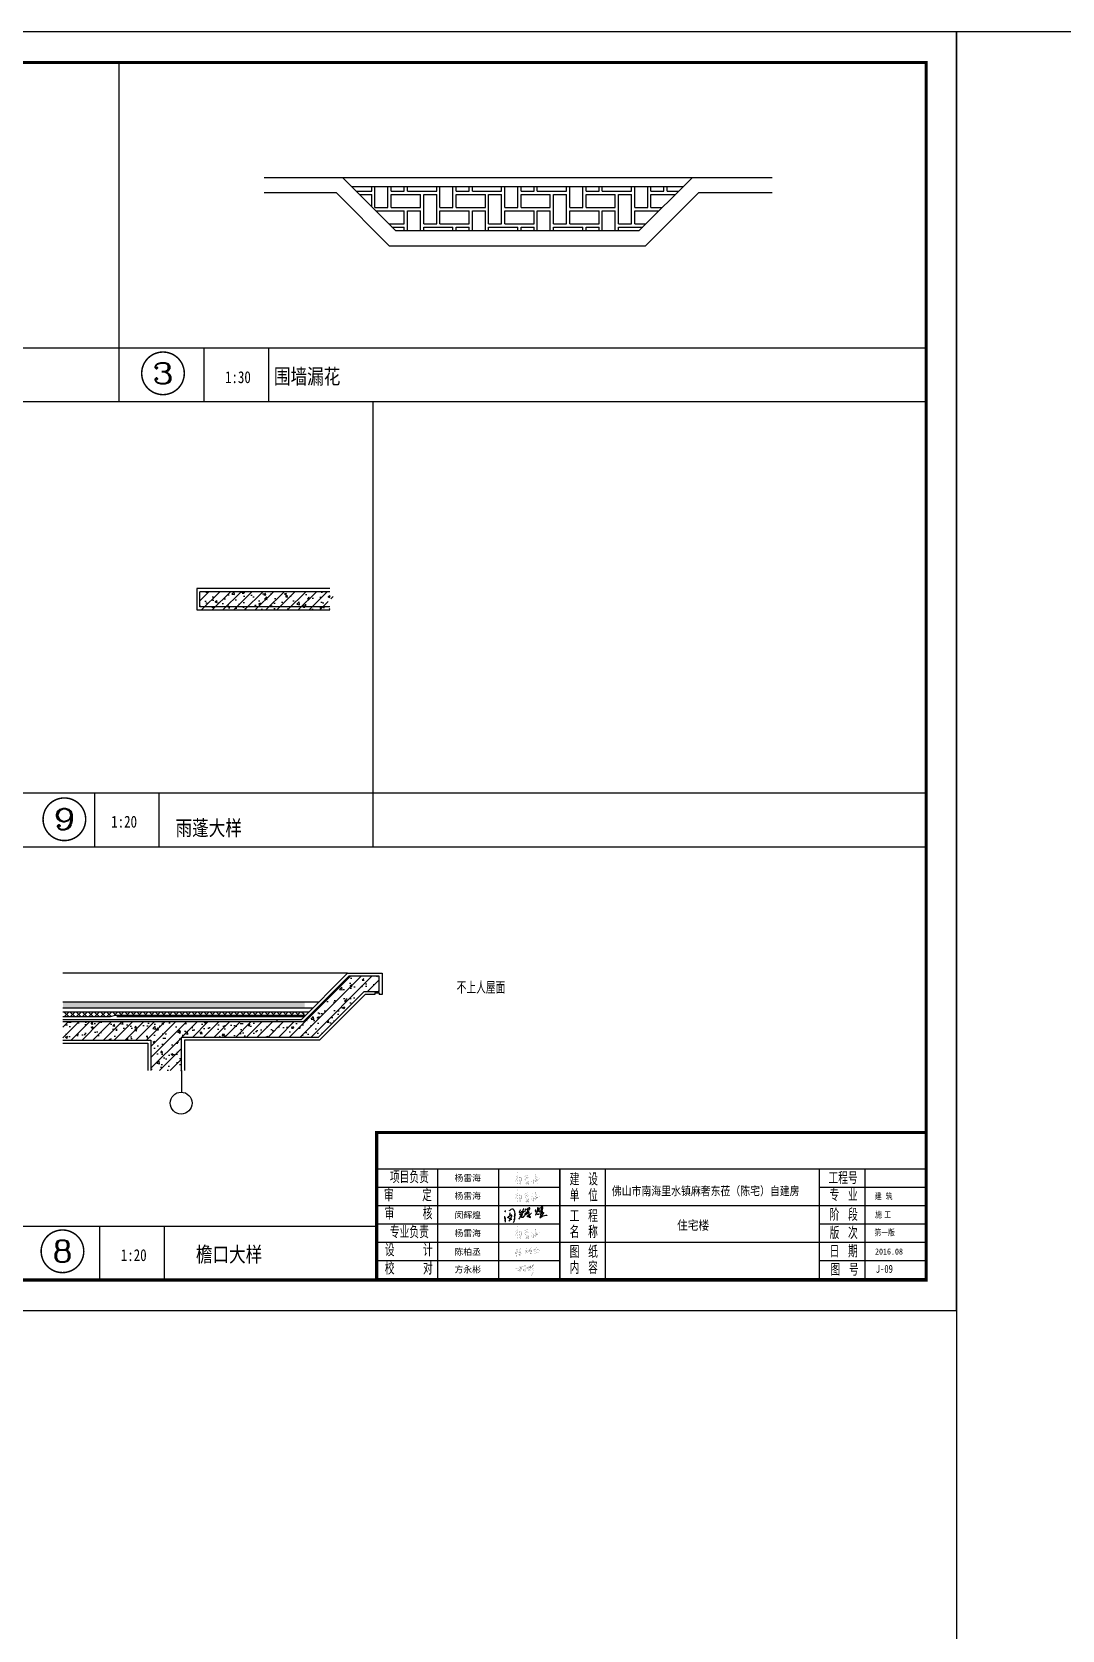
# Model space of a CAD drawing. Extents: x 2265485 to 2764500, y -717688 to -411246.
# Drawn here: x 2728724 to 2735493, y -686188 to -675688 of the extents above; entities that cross this region are included whole.
import ezdxf
from ezdxf.enums import TextEntityAlignment as Align

# ---------------------------------------------------------------- set-up
doc = ezdxf.new("R2010")
doc.units = 0
doc.header["$LTSCALE"] = 1000
doc.header["$MEASUREMENT"] = 0
doc.layers.get('0').update_dxf_attribs({"linetype": 'CONTINUOUS'})
for name, color, linetype in [('E_WINDOW', 140, 'CONTINUOUS'), ('G', 3, 'CONTINUOUS'), ('HATCH', 8, 'CONTINUOUS'), ('l立面次前', 31, 'CONTINUOUS'), ('PUB_DIM', 3, 'CONTINUOUS'), ('PUB_HATCH', 8, 'CONTINUOUS'), ('PUB_TEXT', 7, 'CONTINUOUS'), ('PUB_TITLE', 4, 'CONTINUOUS'), ('ROOF', 125, 'CONTINUOUS'), ('SURFACE', 6, 'CONTINUOUS'), ('WALL', 4, 'CONTINUOUS'), ('出图文字', 40, 'CONTINUOUS'), ('剖面填充', 8, 'CONTINUOUS'), ('图签', 7, 'CONTINUOUS'), ('抹灰', 97, 'CONTINUOUS'), ('环宇图框', 4, 'CONTINUOUS'), ('细线', 8, 'CONTINUOUS')]:
    doc.layers.add(name, color=color, linetype=linetype)
doc.styles.add('-黑体', font='simhei.ttf')
doc.styles.add('_HZTXT', font='txt.shx', dxfattribs={"width": 0.8, "bigfont": 'HZTXT.shx'})
doc.styles.add('COMP', font='complex_.ttf', dxfattribs={"bigfont": 'hztxt'})
doc.styles.add('图签-黑体', font='simhei.ttf', dxfattribs={"width": 0.9})
doc.styles.add('宋体', font='')
doc.styles.add('标注字体', font='', dxfattribs={"width": 0.8})
doc.styles.add('黑体', font='simhei.ttf')
doc.styles.get('宋体').set_extended_font_data('SimSun')
doc.styles.get('标注字体').set_extended_font_data('NSimSun')

# ---------------------------------------------------------------- blocks, each defined once
blk = doc.blocks.new('yangleihai')
at = {"linetype": 'Continuous', "const_width": 1}
for points in [[(68068, -124148), (68068, -124149), (68065, -124155), (68064, -124161), (68060, -124172), (68059, -124174), (68059, -124176)], [(68061, -124142), (68064, -124141), (68066, -124138), (68067, -124138), (68067, -124137), (68068, -124137), (68068, -124136), (68070, -124135), (68074, -124133), (68075, -124149)], [(68069, -124096), (68072, -124099), (68074, -124113), (68074, -124130)], [(68079, -124127), (68077, -124130), (68074, -124130), (68074, -124133)], [(68082, -124160), (68078, -124152), (68078, -124150), (68075, -124149), (68074, -124150), (68075, -124175), (68074, -124179), (68074, -124191), (68075, -124192)], [(68107, -124203), (68107, -124202), (68108, -124153), (68107, -124147), (68104, -124143), (68102, -124143), (68099, -124143), (68094, -124148), (68091, -124148), (68089, -124149)], [(68092, -124133), (68098, -124133), (68098, -124137), (68097, -124138), (68092, -124145), (68091, -124146), (68091, -124148)], [(68093, -124174), (68094, -124171), (68095, -124161)], [(68147, -124148), (68151, -124152), (68157, -124153), (68160, -124151), (68161, -124151), (68165, -124145), (68164, -124141), (68159, -124141), (68156, -124143), (68153, -124143), (68152, -124145), (68147, -124147), (68147, -124148), (68143, -124151), (68133, -124159), (68130, -124160), (68123, -124160)], [(68131, -124138), (68133, -124138), (68134, -124138)], [(68158, -124126), (68156, -124126), (68147, -124128), (68145, -124130), (68140, -124132), (68137, -124135), (68133, -124136), (68133, -124138)], [(68145, -124140), (68146, -124145), (68147, -124147)], [(68160, -124157), (68159, -124157), (68159, -124159), (68158, -124160)], [(68190, -124152), (68194, -124153), (68197, -124157), (68198, -124159)], [(68195, -124133), (68197, -124134), (68197, -124139)], [(68237, -124135), (68233, -124136), (68230, -124139), (68228, -124139), (68224, -124143), (68220, -124144), (68218, -124146)], [(68220, -124144), (68220, -124141), (68222, -124138), (68223, -124133), (68225, -124130), (68225, -124129), (68227, -124127), (68227, -124124), (68225, -124122), (68223, -124122), (68223, -124124)], [(68222, -124124), (68223, -124124), (68223, -124126)], [(68226, -124159), (68228, -124161), (68230, -124161), (68234, -124162), (68234, -124164), (68233, -124166), (68229, -124167), (68228, -124168), (68223, -124170), (68221, -124170), (68221, -124164), (68222, -124162), (68223, -124156), (68225, -124155), (68226, -124153), (68234, -124148), (68239, -124144), (68240, -124144), (68240, -124146), (68240, -124162), (68242, -124162), (68243, -124160), (68246, -124159), (68251, -124154), (68253, -124153), (68253, -124152), (68255, -124150)], [(68236, -124164), (68240, -124163), (68240, -124167), (68240, -124172), (68241, -124174), (68241, -124184), (68240, -124198), (68240, -124199), (68238, -124199), (68236, -124197), (68235, -124197)], [(68075, -124199), (68075, -124192), (68077, -124191), (68077, -124189)], [(68090, -124184), (68093, -124174), (68096, -124175), (68096, -124180), (68098, -124181), (68097, -124187), (68095, -124190), (68094, -124196), (68093, -124197), (68092, -124201)], [(68096, -124175), (68098, -124174), (68099, -124175), (68100, -124175), (68100, -124173), (68098, -124174)], [(68098, -124181), (68099, -124180), (68099, -124177), (68100, -124176), (68100, -124175)], [(68107, -124202), (68103, -124200), (68102, -124195), (68101, -124195), (68098, -124187), (68097, -124187)], [(68137, -124164), (68143, -124164)], [(68148, -124168), (68144, -124170), (68138, -124171)], [(68139, -124192), (68141, -124196), (68143, -124197), (68146, -124197), (68147, -124194), (68148, -124193), (68149, -124194), (68152, -124194), (68152, -124193), (68157, -124192)], [(68150, -124172), (68152, -124172), (68154, -124174), (68156, -124174), (68156, -124176), (68152, -124182), (68148, -124193)], [(68165, -124204), (68166, -124194), (68164, -124194), (68159, -124197), (68156, -124197), (68153, -124201), (68151, -124203)], [(68166, -124194), (68169, -124184), (68168, -124181), (68169, -124175), (68167, -124172), (68161, -124171), (68159, -124172), (68157, -124174), (68156, -124174)], [(68156, -124184), (68158, -124189), (68157, -124192), (68156, -124197)], [(68158, -124189), (68160, -124189), (68163, -124187)], [(68188, -124174), (68190, -124175), (68191, -124176), (68192, -124177), (68192, -124180), (68195, -124184), (68204, -124194), (68207, -124195), (68209, -124193), (68210, -124176), (68209, -124174)], [(68208, -124173), (68209, -124173), (68220, -124171), (68219, -124180), (68220, -124181), (68223, -124181), (68224, -124179), (68228, -124176), (68229, -124174), (68230, -124174), (68231, -124171), (68234, -124170), (68237, -124167)], [(68209, -124173), (68210, -124163)], [(68221, -124170), (68220, -124171)], [(68235, -124165), (68234, -124164)], [(68237, -124166), (68237, -124167), (68235, -124166), (68235, -124165), (68236, -124165), (68237, -124166), (68240, -124167)]]:
    blk.add_lwpolyline(points, dxfattribs=at)
blk = doc.blocks.new('chengbaicheng')
at = {"linetype": 'Continuous', "const_width": 1}
for points in [[(68063, -124423), (68062, -124423), (68062, -124420), (68065, -124417), (68066, -124418), (68066, -124420)], [(68068, -124433), (68069, -124431), (68069, -124428), (68068, -124427), (68068, -124425), (68067, -124420), (68066, -124420), (68063, -124423), (68063, -124430), (68064, -124432), (68068, -124433), (68068, -124445)], [(68069, -124428), (68072, -124427), (68073, -124425), (68075, -124424), (68077, -124418), (68077, -124412), (68073, -124411), (68071, -124412), (68069, -124413), (68067, -124414), (68065, -124415), (68065, -124417)], [(68066, -124400), (68066, -124401), (68069, -124402), (68069, -124400), (68070, -124398), (68078, -124397), (68078, -124398), (68079, -124399), (68076, -124406), (68074, -124407), (68073, -124411)], [(68068, -124425), (68067, -124425)], [(68079, -124399), (68080, -124397), (68078, -124397)], [(68089, -124404), (68091, -124404), (68098, -124400), (68103, -124400), (68103, -124403), (68101, -124405), (68100, -124410)], [(68091, -124425), (68089, -124426)], [(68101, -124421), (68097, -124421), (68095, -124423), (68095, -124424), (68091, -124425), (68092, -124421), (68096, -124415), (68099, -124410), (68100, -124410), (68102, -124412), (68101, -124416), (68101, -124419), (68101, -124421), (68102, -124423), (68102, -124426), (68103, -124433)], [(68101, -124419), (68105, -124418), (68105, -124413), (68102, -124412)], [(68105, -124398), (68110, -124398), (68112, -124396), (68111, -124394), (68108, -124392), (68105, -124392), (68105, -124398), (68103, -124400)], [(68104, -124391), (68105, -124392)], [(68141, -124409), (68142, -124409), (68146, -124406), (68150, -124405), (68153, -124405), (68154, -124411), (68153, -124412), (68153, -124413), (68151, -124415)], [(68147, -124420), (68148, -124415), (68151, -124415), (68151, -124417), (68153, -124417), (68150, -124419), (68147, -124420), (68145, -124422), (68145, -124424), (68143, -124426), (68142, -124428)], [(68151, -124386), (68151, -124391), (68152, -124392), (68153, -124404), (68161, -124402)], [(68154, -124417), (68154, -124414), (68153, -124413)], [(68153, -124405), (68153, -124404)], [(68156, -124440), (68154, -124417), (68161, -124418), (68162, -124419), (68168, -124418), (68174, -124413), (68178, -124410), (68179, -124414), (68179, -124426)], [(68159, -124398), (68160, -124399), (68161, -124402), (68163, -124402)], [(68171, -124407), (68175, -124403), (68178, -124402), (68179, -124410), (68182, -124410)], [(68195, -124382), (68192, -124382), (68191, -124385), (68186, -124390), (68185, -124393), (68183, -124394), (68179, -124399), (68178, -124402)], [(68184, -124435), (68184, -124433), (68185, -124433), (68186, -124431), (68189, -124430), (68191, -124429), (68192, -124428), (68195, -124427), (68196, -124425), (68194, -124400), (68193, -124398), (68191, -124399), (68188, -124401), (68182, -124410), (68182, -124413), (68179, -124414)], [(68188, -124424), (68190, -124419), (68191, -124418), (68192, -124414), (68191, -124412), (68188, -124412), (68185, -124414), (68184, -124421), (68186, -124423), (68187, -124423), (68187, -124424), (68188, -124424), (68188, -124425), (68186, -124428), (68186, -124431)], [(68192, -124428), (68191, -124426), (68188, -124425)], [(68215, -124400), (68215, -124402), (68214, -124403), (68214, -124400), (68215, -124400), (68222, -124400), (68224, -124402), (68223, -124408), (68222, -124408), (68220, -124409), (68218, -124410), (68212, -124414)], [(68218, -124379), (68217, -124380), (68215, -124378), (68216, -124376), (68219, -124376), (68218, -124379), (68220, -124379)], [(68223, -124395), (68223, -124394), (68225, -124392), (68226, -124392), (68234, -124383), (68234, -124380), (68233, -124378), (68227, -124376), (68219, -124376)], [(68222, -124395), (68223, -124395), (68227, -124396), (68232, -124401), (68234, -124403), (68235, -124407), (68235, -124412), (68233, -124415), (68230, -124414), (68226, -124409), (68223, -124408)], [(68254, -124420), (68252, -124421), (68239, -124423), (68237, -124424), (68227, -124426), (68224, -124428), (68223, -124430)], [(68249, -124387), (68247, -124393), (68244, -124395), (68243, -124400), (68254, -124399), (68257, -124401), (68261, -124406)], [(68068, -124447), (68071, -124447), (68071, -124445), (68068, -124445), (68068, -124447), (68069, -124455)], [(68070, -124455), (68069, -124455), (68068, -124457)], [(68071, -124445), (68072, -124443)], [(68095, -124439), (68096, -124437), (68099, -124436), (68099, -124435), (68102, -124435), (68103, -124443), (68101, -124448), (68099, -124447), (68096, -124444), (68096, -124442), (68095, -124439), (68093, -124439), (68093, -124442), (68090, -124442), (68090, -124439), (68092, -124438), (68093, -124439)], [(68096, -124437), (68095, -124436), (68095, -124435), (68092, -124435), (68092, -124438)], [(68096, -124442), (68098, -124442)], [(68121, -124440), (68122, -124435), (68117, -124431), (68112, -124430), (68103, -124433), (68102, -124435)], [(68221, -124430), (68223, -124430), (68224, -124431)]]:
    blk.add_lwpolyline(points, dxfattribs=at)
blk = doc.blocks.new('方永彬')
at = {"linetype": 'Continuous', "const_width": 0.009}
for points in [[(0.407119, 0.439588), (0.394631, 0.439588), (0.389635, 0.434593), (0.374649, 0.437091), (0.374649, 0.4271), (0.389635, 0.429598), (0.404621, 0.429598), (0.407119, 0.439588), (0.449579, 0.447081), (0.464565, 0.454574), (0.499532, 0.462067), (0.519514, 0.472058), (0.604434, 0.499532), (0.60943, 0.504528), (0.631909, 0.509523), (0.636904, 0.514518), (0.654388, 0.514518), (0.649392, 0.494537), (0.624416, 0.454574), (0.621918, 0.437091)], [(0.474556, 0.337184), (0.484546, 0.327194), (0.494537, 0.324696), (0.519514, 0.337184), (0.541993, 0.354668), (0.541993, 0.359663), (0.546988, 0.359663), (0.604434, 0.419607), (0.60943, 0.434593), (0.621918, 0.437091), (0.621918, 0.419607), (0.616923, 0.417109), (0.594444, 0.332189), (0.594444, 0.297222), (0.599439, 0.292226), (0.611927, 0.294724), (0.614425, 0.302217), (0.624416, 0.307212), (0.626913, 0.317203), (0.636904, 0.324696), (0.649392, 0.349673), (0.659383, 0.357166), (0.659383, 0.364659), (0.676866, 0.39463), (0.689355, 0.437091), (0.689355, 0.479551), (0.676866, 0.507025), (0.66188, 0.519514), (0.66188, 0.527007), (0.681862, 0.529504), (0.691852, 0.536997), (0.701843, 0.536997), (0.704341, 0.541993), (0.724322, 0.546988), (0.766782, 0.569467), (0.779271, 0.571965), (0.831722, 0.596941), (0.876679, 0.611927), (0.891665, 0.611927), (0.891665, 0.57696)], [(0.586951, 0.569467), (0.626913, 0.551983), (0.649392, 0.5345), (0.659383, 0.532002), (0.664689, 0.521387), (0.654388, 0.514518)], [(0.799252, 0.377147), (0.804247, 0.377147), (0.804247, 0.38464), (0.809243, 0.389635), (0.814238, 0.4271), (0.80175, 0.429598), (0.784266, 0.419607), (0.784266, 0.397128), (0.796754, 0.377147), (0.799252, 0.377147), (0.799252, 0.362161), (0.786764, 0.349673), (0.781055, 0.326837), (0.771775, 0.322198), (0.779271, 0.322198), (0.781768, 0.327194), (0.784266, 0.339682), (0.791759, 0.337184), (0.791759, 0.332189), (0.796754, 0.332189), (0.809243, 0.344677), (0.819233, 0.347175), (0.831722, 0.329691), (0.859196, 0.307212), (0.874182, 0.299719), (0.891665, 0.299719), (0.896661, 0.312208), (0.899158, 0.349673), (0.904154, 0.357166), (0.904154, 0.4271), (0.906651, 0.444584), (0.906651, 0.556979), (0.901656, 0.574462), (0.891665, 0.57696), (0.884172, 0.571965), (0.861694, 0.529504)], [(0.904154, 0.4271), (0.881675, 0.417109), (0.879177, 0.409616), (0.869186, 0.399626), (0.864191, 0.399626), (0.816736, 0.349673), (0.809243, 0.354668), (0.809243, 0.359663), (0.799252, 0.362161)], [(0.896661, 0.666876), (0.904154, 0.66188), (0.899158, 0.621918), (0.891665, 0.611927)], [(0.906651, 0.444584), (0.924135, 0.447081), (0.924135, 0.452077), (0.931628, 0.454574), (0.949112, 0.474556), (0.9616, 0.479551), (0.974088, 0.494537), (0.981581, 0.494537), (0.996567, 0.509523), (1.00406, 0.509523), (1.00406, 0.514518), (1.059009, 0.549486), (1.076492, 0.556979), (1.088981, 0.556979), (1.086483, 0.541993), (1.07899, 0.539495), (1.064004, 0.517016), (1.049018, 0.507025), (1.049018, 0.50203), (1.009056, 0.462067), (1.009056, 0.444584), (1.039028, 0.452077), (1.051516, 0.462067), (1.069, 0.467063), (1.07899, 0.477053), (1.101469, 0.487044), (1.131441, 0.509523), (1.146427, 0.509523), (1.146427, 0.509523), (1.138934, 0.452077), (1.138934, 0.404621), (1.12145, 0.402123), (1.086483, 0.374649), (1.076492, 0.372151), (1.071497, 0.362161), (1.061507, 0.362161), (1.056511, 0.359663), (1.056511, 0.354668), (1.029037, 0.35217), (1.029037, 0.359663)], [(1.098971, 0.354668), (1.138934, 0.354668), (1.138934, 0.404621), (1.138934, 0.422105), (1.15392, 0.424602), (1.171404, 0.442086), (1.193883, 0.454574), (1.19638, 0.382142), (1.18639, 0.359663), (1.178897, 0.35217), (1.146427, 0.349673), (1.13951, 0.354284), (1.136436, 0.329691)], [(1.193883, 0.454574), (1.19638, 0.46956), (1.188887, 0.499532), (1.191385, 0.514518), (1.18639, 0.5345), (1.188887, 0.546988), (1.188887, 0.554481), (1.176399, 0.554481), (1.176399, 0.554481), (1.171404, 0.561974), (1.148925, 0.569467), (1.146427, 0.524509), (1.161413, 0.524509), (1.168906, 0.532002), (1.18639, 0.5345)], [(1.191385, 0.606932), (1.18639, 0.594443), (1.189351, 0.547054), (1.241338, 0.554481)], [(1.19638, 0.46956), (1.206371, 0.472058), (1.218859, 0.482049), (1.221357, 0.489542), (1.226352, 0.489542), (1.233845, 0.499532), (1.241338, 0.50203), (1.246333, 0.514518), (1.258822, 0.524509), (1.288794, 0.561974), (1.273808, 0.57696), (1.273808, 0.599439), (1.288794, 0.61942), (1.296287, 0.621918), (1.31377, 0.641899), (1.341245, 0.659383), (1.353733, 0.659383), (1.348738, 0.641899), (1.338747, 0.634406), (1.291291, 0.564471), (1.291291, 0.559476), (1.336249, 0.536997), (1.34624, 0.517016), (1.338747, 0.482049), (1.333752, 0.479551), (1.333752, 0.472058), (1.323761, 0.452077), (1.318766, 0.449579), (1.298784, 0.414612), (1.298784, 0.389635), (1.323761, 0.362161), (1.341245, 0.324696), (1.341245, 0.289729), (1.333752, 0.252264), (1.31377, 0.214799), (1.311273, 0.199813), (1.30378, 0.194817), (1.293789, 0.169841), (1.248831, 0.097409), (1.241338, 0.077427), (1.231348, 0.069934), (1.221357, 0.047455), (1.221357, 0.047455), (1.221357, 0.047455), (1.221357, 0.047455), (1.221357, 0.047455)]]:
    blk.add_lwpolyline(points, dxfattribs=at)
blk = doc.blocks.new('A$C07F9359A')
at = {"layer": '图签', "linetype": 'Continuous'}
for points in [[(1589, 673), (1559, 663), (1489, 596)], [(0, 247), (0, 240), (7, 240), (10, 217)], [(37, 450), (3, 447)], [(7, 260), (7, 257)], [(10, 217), (10, 207), (17, 203)], [(17, 203), (17, 213)], [(17, 203), (20, 190)], [(23, 177), (17, 180), (20, 190)], [(20, 190), (30, 190), (30, 177)], [(30, 177), (23, 177)], [(23, 177), (23, 170)], [(23, 170), (33, 170)], [(33, 163), (27, 163), (23, 170)], [(33, 150), (27, 147), (27, 137), (37, 133)], [(33, 170), (30, 177)], [(37, 133), (37, 117), (30, 117), (30, 100), (37, 97)], [(33, 170), (33, 163)], [(33, 163), (33, 150)], [(37, 133), (33, 150)], [(40, 87), (33, 83), (33, 77)], [(33, 77), (40, 77)], [(33, 67), (33, 77)], [(40, 67), (33, 67)], [(33, 67), (37, 57)], [(37, 57), (33, 43), (40, 40), (37, 30), (43, 13)], [(43, 457), (37, 457), (37, 450)], [(37, 450), (43, 450), (43, 457)], [(37, 97), (40, 103)], [(37, 97), (40, 87)], [(37, 57), (43, 60), (40, 67)], [(40, 77), (40, 87)], [(40, 77), (40, 67)], [(57, 457), (63, 457), (63, 463), (43, 457)], [(293, 237), (303, 247), (313, 297), (280, 297), (263, 283), (253, 283), (227, 270), (220, 260), (207, 257), (157, 217), (140, 197), (120, 190)], [(247, 143), (213, 160), (200, 177), (190, 180), (183, 193), (177, 193), (173, 203)], [(177, 77), (177, 73)], [(243, 137), (200, 70), (187, 57), (180, 57)], [(217, 480), (217, 473), (207, 473), (207, 480)], [(217, 480), (213, 483)], [(227, 393), (220, 390), (227, 343), (213, 300)], [(403, 483), (397, 510), (360, 543), (307, 543), (270, 530), (217, 480)], [(287, 227), (270, 193), (270, 183), (263, 170), (253, 163), (253, 150), (247, 143)], [(247, 143), (263, 140), (270, 133), (307, 130)], [(293, 237), (287, 237), (287, 227)], [(287, 227), (293, 227), (293, 237)], [(410, 113), (410, 103), (403, 100), (397, 27), (380, 3), (357, 0)], [(403, 483), (410, 483), (410, 473)], [(410, 473), (403, 477), (403, 483)], [(410, 473), (420, 450), (420, 427)], [(417, 150), (410, 147), (410, 133)], [(410, 133), (420, 133)], [(410, 123), (410, 133)], [(417, 123), (410, 123)], [(410, 123), (410, 113)], [(410, 113), (417, 117), (417, 123)], [(423, 417), (417, 420), (420, 427)], [(423, 190), (417, 187), (417, 173)], [(417, 173), (427, 180), (423, 190)], [(417, 173), (417, 150)], [(420, 133), (417, 150)], [(420, 133), (417, 123)], [(420, 427), (423, 417)], [(423, 417), (427, 360)], [(430, 343), (423, 347), (427, 360)], [(427, 270), (423, 257)], [(423, 257), (433, 257), (433, 267), (427, 270)], [(423, 257), (423, 247)], [(423, 247), (423, 233)], [(423, 233), (423, 247)], [(423, 233), (430, 223), (423, 217), (423, 190)], [(427, 360), (433, 357), (430, 343)], [(430, 330), (427, 310)], [(427, 310), (433, 310)], [(427, 300), (427, 310)], [(433, 300), (427, 300)], [(427, 300), (427, 287)], [(427, 287), (433, 290), (433, 300)], [(427, 287), (427, 270)], [(430, 343), (430, 330)], [(433, 310), (430, 330)], [(433, 310), (433, 300)], [(620, 427), (610, 417), (616, 410)], [(620, 443), (613, 440), (620, 427)], [(616, 160), (620, 150), (613, 147)], [(613, 147), (616, 160)], [(613, 147), (616, 133)], [(616, 410), (620, 427)], [(616, 410), (616, 403), (633, 390), (656, 393), (666, 407), (676, 407), (680, 420)], [(703, 343), (693, 343), (656, 323), (616, 310)], [(680, 287), (676, 273), (670, 273), (670, 263), (650, 237), (643, 213), (630, 200), (626, 177), (620, 177), (616, 160)], [(660, 500), (650, 500), (630, 473), (620, 443)], [(620, 443), (623, 433)], [(686, 300), (680, 297), (680, 287)], [(680, 287), (686, 290), (686, 300)], [(690, 430), (686, 423)], [(703, 343), (700, 323), (690, 313), (686, 300)], [(716, 367), (703, 343)], [(706, 457), (706, 450)], [(853, 347), (856, 323), (836, 283), (823, 273), (803, 243), (790, 237), (756, 203), (743, 197), (716, 197), (706, 207), (706, 237), (723, 273), (723, 283), (733, 297), (740, 340), (726, 337), (716, 327), (716, 320)], [(710, 317), (710, 310)], [(716, 367), (736, 370), (746, 383), (760, 390), (783, 423), (783, 460)], [(746, 433), (743, 417), (736, 417), (726, 387), (716, 380), (716, 367)], [(753, 447), (743, 443), (746, 433)], [(746, 433), (753, 437), (753, 447)], [(756, 467), (753, 447)], [(763, 480), (756, 477), (756, 467)], [(756, 467), (763, 470), (763, 480)], [(796, 570), (793, 553), (776, 526), (776, 513), (766, 500), (763, 480)], [(853, 347), (836, 337), (823, 337)], [(826, 407), (830, 403)], [(836, 457), (830, 417)], [(843, 467), (836, 467), (836, 457)], [(836, 457), (843, 460), (843, 467)], [(856, 516), (843, 467)], [(856, 357), (853, 363)], [(856, 357), (853, 347)], [(856, 516), (860, 516), (863, 530), (856, 526), (856, 516)], [(926, 410), (913, 407), (896, 383), (890, 383), (863, 357), (856, 357)], [(866, 546), (863, 546), (860, 533), (870, 536), (866, 546)], [(866, 553), (866, 546)], [(890, 583), (880, 580)], [(906, 347), (906, 330), (926, 337), (953, 373), (960, 373), (963, 387)], [(913, 357), (906, 353), (906, 347)], [(906, 347), (913, 350), (913, 357)], [(1013, 500), (1036, 546), (1046, 556), (1050, 596), (1023, 600), (963, 566), (946, 546), (940, 546), (910, 510)], [(926, 410), (926, 390), (916, 377), (913, 357)], [(933, 423), (926, 410)], [(946, 247), (926, 237)], [(953, 503), (933, 423)], [(933, 423), (950, 427), (950, 437), (980, 463), (980, 470), (990, 473), (990, 480)], [(1016, 303), (1003, 300), (996, 290), (990, 290), (953, 260), (946, 247)], [(946, 247), (996, 237), (1026, 217), (1076, 200), (1076, 217), (1046, 253), (1023, 300), (1016, 303)], [(963, 530), (956, 523)], [(966, 390), (960, 390), (963, 387)], [(963, 387), (966, 390)], [(966, 390), (973, 393), (973, 400)], [(973, 400), (970, 403)], [(973, 400), (983, 410), (990, 410)], [(990, 410), (990, 417), (1000, 423)], [(1000, 423), (1000, 410), (993, 410), (1006, 330), (1016, 317)], [(1000, 423), (1003, 450), (996, 450)], [(1016, 317), (1033, 320), (1036, 327), (1080, 353), (1090, 353), (1090, 363)], [(1016, 317), (1016, 303)], [(1110, 370), (1100, 367)], [(1320, 370), (1313, 367), (1300, 340), (1296, 320), (1280, 303), (1273, 303)], [(1283, 483), (1276, 480), (1276, 470)], [(1276, 470), (1283, 470)], [(1280, 457), (1276, 470)], [(1283, 470), (1280, 457)], [(1280, 457), (1280, 440), (1290, 440), (1293, 447)], [(1283, 526), (1293, 520)], [(1283, 500), (1283, 483)], [(1283, 470), (1283, 483)], [(1320, 383), (1306, 393)], [(1363, 590), (1356, 560), (1360, 536), (1346, 457), (1320, 383)], [(1320, 383), (1320, 370)], [(1320, 370), (1353, 343), (1386, 333), (1413, 337), (1436, 353), (1436, 360)], [(1370, 603), (1363, 603), (1363, 590)], [(1363, 590), (1370, 593), (1370, 603)], [(1413, 513), (1403, 480), (1380, 447), (1366, 450), (1363, 463)], [(1370, 610), (1370, 603)], [(1410, 603), (1410, 600)], [(1416, 523), (1413, 513)], [(1413, 513), (1420, 516), (1416, 523)], [(1463, 427), (1453, 417), (1446, 430), (1436, 526), (1430, 536), (1416, 533), (1416, 523)], [(1423, 600), (1426, 590), (1420, 556)], [(1420, 556), (1436, 556), (1436, 550), (1423, 540), (1420, 556)], [(1486, 240), (1463, 217), (1453, 197), (1480, 203), (1549, 250), (1596, 273), (1706, 303), (1739, 297), (1739, 287), (1723, 277)], [(1496, 337), (1489, 337), (1470, 313), (1470, 307), (1506, 297)], [(1476, 590), (1476, 586)], [(1483, 423), (1476, 423)], [(1486, 506), (1480, 506)], [(1483, 423), (1489, 423), (1496, 437)], [(1486, 433), (1483, 423)], [(1546, 530), (1486, 506)], [(1486, 506), (1486, 496), (1506, 477), (1516, 473)], [(1489, 440), (1486, 433)], [(1493, 247), (1486, 240)], [(1486, 240), (1493, 240), (1493, 247)], [(1516, 473), (1503, 453), (1493, 450), (1489, 440)], [(1496, 437), (1489, 440)], [(1526, 283), (1523, 273), (1509, 267), (1506, 257), (1493, 247)], [(1569, 530), (1586, 590), (1583, 606), (1563, 606), (1513, 576), (1496, 560)], [(1496, 437), (1509, 440), (1529, 460)], [(1503, 343), (1496, 343), (1496, 337)], [(1496, 337), (1506, 333)], [(1503, 343), (1506, 357)], [(1506, 333), (1503, 343)], [(1553, 463), (1549, 440), (1519, 390), (1519, 380), (1506, 377), (1506, 357)], [(1506, 357), (1539, 373), (1549, 383), (1559, 383), (1559, 390), (1586, 400), (1613, 400), (1613, 383), (1596, 367), (1593, 353), (1579, 337), (1563, 327), (1553, 307), (1536, 293), (1536, 283)], [(1506, 297), (1506, 333)], [(1526, 283), (1506, 297)], [(1516, 473), (1523, 490), (1543, 510), (1546, 530)], [(1529, 460), (1526, 467), (1519, 467)], [(1536, 283), (1526, 283)], [(1529, 460), (1553, 463)], [(1536, 283), (1553, 283)], [(1569, 530), (1546, 530)], [(1553, 463), (1559, 500)], [(1559, 500), (1556, 510), (1566, 510)], [(1566, 510), (1559, 500)], [(1566, 510), (1569, 530)]]:
    blk.add_lwpolyline(points, dxfattribs=at)
blk = doc.blocks.new('vcfgvc')
at = {"layer": '环宇图框'}
for p, q in [((-9027, 18), (-9027, 2425)), ((0, 7), (0, 2432)), ((-8024, 25), (-8024, 1823)), ((-8024, 18), (-8024, 1816)), ((-7021, 25), (-7021, 1823)), ((-7021, 18), (-7021, 1816)), ((-6018, 18), (-6018, 1823)), ((-6018, 11), (-6018, 1816)), ((-5266, 25), (-5266, 1823)), ((-1755, 25), (-1755, 1823)), ((-1003, 25), (-1003, 1823)), ((-9027, 1522), (-6018, 1522)), ((-1755, 1522), (0, 1522)), ((-9027, 1222), (0, 1222)), ((-9027, 921), (-6018, 921)), ((-1755, 921), (0, 921)), ((-9027, 620), (0, 620)), ((-9027, 319), (-6018, 319)), ((-1755, 319), (0, 319)), ((-1755, 18), (0, 18))]:
    blk.add_line(p, q, dxfattribs=at)
for points, const_width in [([(-9027, 25), (-9027, 2425), (0, 2425)], 50.1), ([(-9027, 1823), (0, 1823)], 25.1), ([(-6018, 1823), (-6018, 25)], 25.1), ([(-6018, 1816), (-6018, 18)], 25.1), ([(-1755, 1823), (-1755, 25)], 25.1)]:
    blk.add_lwpolyline(points, dxfattribs=dict(at, const_width=const_width))
blk.add_lwpolyline([(-9027, 2425), (0, 2425), (0, 18), (-9027, 18)], close=True, dxfattribs=at)
at = {"xscale": 2, "yscale": 2, "zscale": 2}
for name, p in [('yangleihai', (-142864, 249974)), ('yangleihai', (-142864, 249683)), ('yangleihai', (-142864, 249081)), ('chengbaicheng', (-142873, 249295))]:
    blk.add_blockref(name, p, dxfattribs=at)
at = {"linetype": 'Continuous', "xscale": 300.0000000000001, "yscale": 300.0000000000001, "zscale": 300.0000000000001}
blk.add_blockref('方永彬', (-6856, 52), dxfattribs=at)
at = {"layer": '图签', "xscale": 0.4, "yscale": 0.4, "zscale": 0.4}
blk.add_blockref('A$C07F9359A', (-6930, 946), dxfattribs=at)
at = {"layer": 'PUB_TEXT', "style": '宋体'}
for s, p in [('杨雷海', (-7748, 1624)), ('杨雷海', (-7748, 1329)), ('杨雷海', (-7748, 716)), ('陈柏丞', (-7748, 410)), ('方永彬', (-7748, 120))]:
    blk.add_text(s, height=103.3, dxfattribs=at).set_placement(p)
at = {"layer": '图签', "style": '宋体'}
blk.add_text('闵辉煌', height=103.3, dxfattribs=at).set_placement((-7747, 1015))
at = {"layer": '环宇图框'}
for s, height, style, width, p in [('项目负责', 200.6, '_HZTXT', 0.8, (-8811, 1589)), ('建 设', 200.6, '_HZTXT', 0.8, (-5857, 1553)), ('工程号', 200.6, '_HZTXT', 0.8, (-1605, 1574)), ('审   定', 200.6, '_HZTXT', 0.8, (-8907, 1292)), ('单 位', 200.6, '_HZTXT', 0.8, (-5857, 1290)), ('佛山市南海里水镇麻奢东莅（陈宅）自建房', 140, '黑体', 0.85, (-5164, 1392)), ('专 业', 200.6, '_HZTXT', 0.8, (-1589, 1296)), ('建 筑', 100.3, '图签-黑体', 0.8, (-844, 1327)), ('审   核', 200.6, '_HZTXT', 0.8, (-8898, 991)), ('工 程', 200.6, '_HZTXT', 0.8, (-5857, 951)), ('阶 段', 200.6, '_HZTXT', 0.8, (-1587, 972)), ('施', 100, '图签-黑体', 0.8, (-840, 1024)), ('工', 100, '图签-黑体', 0.8, (-689, 1024)), ('专业负责', 200.6, '_HZTXT', 0.8, (-8811, 686)), ('名 称', 200.6, '_HZTXT', 0.8, (-5857, 688)), ('住宅楼', 151.6, '黑体', 0.85, (-4093, 824)), ('版 次', 200.6, '_HZTXT', 0.8, (-1587, 672)), ('第一版 ', 100.3, '图签-黑体', 0.8, (-850, 729)), ('设   计', 200.6, '_HZTXT', 0.8, (-8893, 390)), ('图 纸', 200.6, '_HZTXT', 0.8, (-5857, 363)), ('日 期', 200.6, '_HZTXT', 0.8, (-1587, 371)), ('校   对', 200.6, '_HZTXT', 0.8, (-8893, 89)), ('内 容', 200.6, '_HZTXT', 0.8, (-5857, 100)), ('图 号', 200.6, '_HZTXT', 0.8, (-1573, 70)), ('2016.08', 100.3, '图签-黑体', 0.8, (-840, 418))]:
    blk.add_text(s, height=height, dxfattribs=dict(at, style=style, width=width)).set_placement(p)
blk = doc.blocks.new('_INDEX1')
at = {"const_width": 0.035}
blk.add_lwpolyline([(-0.5, 0, 1), (0.5, 0, 1)], format="xyb", close=True, dxfattribs=at)
at = {"style": 'COMP', "width": 1.388087}
blk.add_attdef('1', text='', height=0.5, dxfattribs=at).set_placement((-0.25, -0.25), (0.25, -0.25), align=Align.FIT)

msp = doc.modelspace()

# ---------------------------------------------------------------- hatches: boundary and pattern name
h = msp.add_hatch()
h.set_pattern_fill('人字形人行道砖', color=256, scale=80)
h.set_pattern_definition([(0, (276852.74, -10938.29), (106.664, 106.664), [191.9952, -127.9968, 85.3312, -21.3328]), (0, (276852.74, -10852.96), (106.664, 106.664), [191.9952, -21.3328, 85.3312, -127.9968]), (90, (276852.74, -10938.29), (-106.664, -106.664), [85.3312, -21.3328, 191.9952, -127.9968]), (90, (276938.07, -10959.62), (106.664, 106.664), [-127.9968, 191.9952, -21.3328, 85.3312])])
h.paths.add_polyline_path([(2733003.7, -676703.4), (2730823.7, -676703.4), (2731113.7, -676993.4), (2732713.7, -676993.4)])
at = {"layer": 'HATCH'}
h = msp.add_hatch(dxfattribs=at)
h.set_pattern_fill('钢筋混凝土', color=256, scale=20, style=0)
h.set_pattern_definition([(45, (0, 0), (-35.3553391, 35.3553391), []), (50, (0, 0), (143.4520365, -12.550427), [15, -165]), (355, (0, 0), (-27.750267, 150.438427), [12, -132]), (100.4514, (11.95, -1.05), (115.7018763, 137.8879084), [12.748038, -140.2284224]), (46.1842, (0, 40), (213.44821, -33.103803), [22.5, -247.5]), (96.6356, (17.79, 37.24), (186.932541, 194.823574), [19.122058, -210.3426]), (351.1842, (0, 40), (186.932389, 194.82372), [18, -198]), (21, (20, 30), (119.3814104, -80.523778), [15, -165]), (326, (20, 30), (48.663066, 145.030009), [12, -132]), (71.4514, (29.95, 23.29), (168.044526, 64.506099), [12.748038, -140.2284224]), (37.5, (0, 0), (2.4319711, 66.5787708), [0, -130.4, 0, -134, 0, -132.5]), (7.5, (0, 0), (52.6139075, 78.8823424), [0, -76.4, 0, -127.4, 0, -50.5]), (327.5, (-44.6, 0), (106.7644872, -4.5109743), [0, -50, 0, -156, 0, -207]), (317.5, (-64.6, 0), (116.637234, 20.0209965), [0, -65, 0, -103.6, 0, -147])])
h.paths.add_polyline_path([(2730906.1, -681992.9), (2731006.1, -681992.9), (2731006.1, -681892.9), (2730806.1, -681892.9), (2730574.7, -682124.3, -0.5077406), (2730573.8, -682130.7, -0.3264882), (2730569.1, -682129.9), (2730506.1, -682192.9), (2730356.1, -682192.9), (2729409.4, -682192.9), (2729409.4, -682312.9), (2729506.1, -682312.9), (2729506.1, -682511.4), (2729706.1, -682511.4), (2729706.1, -682292.9), (2730606.1, -682292.9)])
h.paths.add_polyline_path([(2729409.4, -682312.9), (2729409.4, -682192.9), (2728927.7, -682192.9), (2728927.7, -682312.9)])
at = {"layer": 'PUB_HATCH'}
h = msp.add_hatch(dxfattribs=at)
h.set_pattern_fill('钢筋混凝土', color=256, scale=20, style=0)
h.set_pattern_definition([(45, (2426524.8, -75721.88), (-35.355339, 35.355339), []), (50, (2426524.8, -75721.88), (143.452037, -12.550427), [15, -165]), (355, (2426524.8, -75721.88), (-27.750267, 150.438427), [12, -132]), (100.4514, (2426536.75, -75722.92), (115.701876, 137.887908), [12.748038, -140.228422]), (46.1842, (2426524.8, -75681.88), (213.44821, -33.103803), [22.5, -247.5]), (96.6356, (2426542.59, -75684.64), (186.93254, 194.823574), [19.12206, -210.3426]), (351.1842, (2426524.8, -75681.88), (186.93239, 194.82372), [18, -198]), (21, (2426544.8, -75691.88), (119.38141, -80.523778), [15, -165]), (326, (2426544.8, -75691.88), (48.663066, 145.03001), [12, -132]), (71.4514, (2426554.75, -75698.59), (168.044526, 64.5061), [12.748038, -140.228422]), (37.5, (2426524.8, -75721.88), (2.431971, 66.5787708), [0, -130.4, 0, -134, 0, -132.5]), (7.5, (2426524.8, -75721.88), (52.6139075, 78.8823424), [0, -76.4, 0, -127.4, 0, -50.5]), (327.5, (2426480.2, -75721.88), (106.7644872, -4.5109743), [0, -50, 0, -156, 0, -207]), (317.5, (2426460.2, -75721.88), (116.637234, 20.020996), [0, -65, 0, -103.6, 0, -147])])
h.paths.add_polyline_path([(2730682.3, -679390.6), (2730682.3, -679365.8), (2729827.1, -679365.8), (2729827.1, -679485.8), (2730682.3, -679485.8), (2730682.3, -679435.6), (2730640.3, -679420.7), (2730724.3, -679405.9)])
at = {"layer": '剖面填充'}
h = msp.add_hatch(dxfattribs=at)
h.set_pattern_fill('混凝土', color=256, scale=5, style=0)
h.set_pattern_definition([(50, (-116231.828, 5737.54), (35.86300913, -3.13760675), [3.75, -41.25]), (355, (-116231.828, 5737.54), (-6.9375667, 37.6096067), [3, -33]), (100.4514, (-116228.84, 5737.28), (28.9254691, 34.4719771), [3.1870095, -35.0571056]), (46.1842, (-116231.828, 5747.54), (53.3620524, -8.2759507), [5.625, -61.875]), (96.6356, (-116227.38, 5746.85), (46.7331353, 48.7058935), [4.7805144, -52.58565]), (351.1842, (-116231.83, 5747.54), (46.7330973, 48.70593), [4.5, -49.5]), (21, (-116226.828, 5745.04), (29.8453526, -20.13094453), [3.75, -41.25]), (326, (-116226.828, 5745.04), (12.1657666, 36.25750225), [3, -33]), (71.4514, (-116224.34, 5743.363), (42.01113143, 16.12652484), [3.1870095, -35.0571056]), (37.5, (-116231.828, 5737.541), (0.607992766, 16.64469269), [0, -32.6, 0, -33.5, 0, -33.125]), (7.5, (-116231.828, 5737.54), (13.15347687, 19.72058559), [0, -19.1, 0, -31.85, 0, -12.625]), (327.5, (-116242.978, 5737.541), (26.69112181, -1.127743587), [0, -12.5, 0, -39, 0, -51.75]), (317.5, (-116247.978, 5737.54), (29.15930847, 5.00524912), [0, -16.25, 0, -25.9, 0, -36.75])])
h.paths.add_polyline_path([(2730516.4, -682062.9), (2728927.7, -682062.9), (2728927.7, -682102.9), (2730516.4, -682102.9)])
h = msp.add_hatch(dxfattribs=at)
h.set_pattern_fill('多孔材料', color=256, scale=10, style=0)
h.set_pattern_definition([(45, (-116211.828, 5737.54), (-20.00002033, 20.00002033), []), (135, (-116211.828, 5737.54), (-20.00002033, -20.00002033), [])])
h.paths.add_polyline_path([(2730512.4, -682127.9), (2728927.7, -682127.9), (2728927.7, -682159.7), (2729236.9, -682159.7), (2729270.1, -682149.5), (2730512.4, -682149.5)])

# ---------------------------------------------------------------- linework, layer by layer
for p, q in [((2730763.7, -676643.4), (2733063.7, -676643.4)), ((2730823.7, -676703.4), (2733003.7, -676703.4))]:
    msp.add_line(p, q)
at = {"layer": 'E_WINDOW'}
msp.add_line((2730963.2, -678116.6), (2730963.2, -681041.6), dxfattribs=at)
at = {"layer": 'l立面次前'}
for p, q in [((2730248.8, -676643.4), (2730763.7, -676643.4)), ((2730763.7, -676643.4), (2731113.7, -676993.4)), ((2733063.7, -676643.4), (2732713.7, -676993.4)), ((2733063.7, -676643.4), (2733588, -676643.4)), ((2730248.8, -676743.4), (2730722.3, -676743.4)), ((2730722.3, -676743.4), (2731072.3, -677093.4)), ((2733105.1, -676743.4), (2732755.1, -677093.4)), ((2733105.1, -676743.4), (2733588, -676743.4)), ((2731113.7, -676993.4), (2732713.7, -676993.4)), ((2731072.3, -677093.4), (2732755.1, -677093.4))]:
    msp.add_line(p, q, dxfattribs=at)
at = {"layer": 'PUB_DIM'}
msp.add_line((2729706.1, -682511.4), (2729706.1, -682654.3), dxfattribs=at)
msp.add_circle((2729704, -682725.7), 71.9, dxfattribs=at)
at = {"layer": 'PUB_TITLE'}
msp.add_lwpolyline([(2722920, -684088.1), (2734800, -684088.1), (2734800, -675688.1), (2722920, -675688.1)], close=True, dxfattribs=at)
msp.add_lwpolyline([(2722920, -684088.1), (2734800, -684088.1), (2734800, -675688.1), (2722920, -675688.1)], close=True, dxfattribs=at)
at = {"layer": 'PUB_TITLE', "color": 7}
for points in [[(2722920, -684088.1), (2734800, -684088.1), (2734800, -675688.1), (2722920, -675688.1)], [(2734800, -696688.1), (2764500, -696688.1), (2764500, -675688.1), (2734800, -675688.1)]]:
    msp.add_lwpolyline(points, close=True, dxfattribs=at)
at = {"layer": 'PUB_TITLE', "const_width": 20}
msp.add_lwpolyline([(2723420, -683888.1), (2734600, -683888.1), (2734600, -675888.1), (2723420, -675888.1)], close=True, dxfattribs=at)
msp.add_lwpolyline([(2723420, -683888.1), (2734600, -683888.1), (2734600, -675888.1), (2723420, -675888.1)], close=True, dxfattribs=at)
at = {"layer": 'PUB_TITLE', "color": 7, "const_width": 20}
msp.add_lwpolyline([(2723420, -683888.1), (2734600, -683888.1), (2734600, -675888.1), (2723420, -675888.1)], close=True, dxfattribs=at)
at = {"layer": 'ROOF', "linetype": 'ByBlock'}
for p, q in [((2730607.8, -682062.9), (2728927.7, -682062.9)), ((2730567.8, -682102.9), (2728927.7, -682102.9))]:
    msp.add_line(p, q, dxfattribs=at)
at = {"layer": 'ROOF'}
for p, q in [((2729270.1, -682149.5), (2729236.9, -682159.7)), ((2730521.3, -682149.5), (2729270.1, -682149.5)), ((2730511.3, -682159.5), (2729281.2, -682159.5))]:
    msp.add_line(p, q, dxfattribs=at)
at = {"layer": 'SURFACE'}
msp.add_lwpolyline([(2730682.3, -679345.8), (2729807.1, -679345.8), (2729807.1, -679485.8), (2730682.3, -679485.8)], dxfattribs=at)
at = {"layer": 'WALL'}
for p, q in [((2730682.3, -679365.8), (2729827.1, -679365.8)), ((2729827.1, -679465.8), (2729827.1, -679365.8)), ((2730682.3, -679465.8), (2729827.1, -679465.8)), ((2730542.8, -682127.9), (2728927.7, -682127.9)), ((2730356.1, -682192.9), (2728927.7, -682192.9))]:
    msp.add_line(p, q, dxfattribs=at)
msp.add_lwpolyline([(2729706.1, -682292.9), (2729706.1, -682292.9), (2730606.1, -682292.9), (2730906.1, -681992.9), (2731006.1, -681992.9), (2731006.1, -681892.9), (2730806.1, -681892.9)], dxfattribs=at)
at = {"layer": 'WALL', "elevation": 0}
for points in [[(2730806.1, -681892.9), (2730506.1, -682192.9), (2730356.1, -682192.9), (2730356.1, -682192.9)], [(2728927.7, -682312.9), (2729506.1, -682312.9), (2729506.1, -682511.4)], [(2729706.1, -682511.4), (2729706.1, -682292.9)]]:
    msp.add_lwpolyline(points, dxfattribs=at)
at = {"layer": '剖面填充'}
msp.add_line((2729236.9, -682159.7), (2728927.7, -682159.7), dxfattribs=at)
at = {"layer": '抹灰'}
for p, q in [((2730797.8, -681872.9), (2728927.7, -681872.9)), ((2730976.9, -682002.3), (2730976.9, -682012.9)), ((2730976.9, -682002.3), (2731006.1, -682002.3)), ((2731006.1, -682002.3), (2731006.1, -682012.9)), ((2730336.1, -682178.7), (2728927.7, -682178.7)), ((2730492, -682178.7), (2730336.1, -682178.7)), ((2730336.1, -682192.9), (2730336.1, -682178.7))]:
    msp.add_line(p, q, dxfattribs=at)
at = {"layer": '抹灰', "elevation": 0}
for points in [[(2730492, -682178.7), (2730797.8, -681872.9), (2731026.1, -681872.9), (2731026.1, -682012.9), (2731006.1, -682012.9)], [(2730976.9, -682012.9), (2730914.4, -682012.9), (2730614.4, -682312.9), (2729726.1, -682312.9), (2729726.1, -682511.4)], [(2728927.7, -682332.9), (2729486.1, -682332.9), (2729486.1, -682511.4)]]:
    msp.add_lwpolyline(points, dxfattribs=at)
at = {"layer": '细线'}
for p, q in [((2729294.9, -675888.1), (2729294.9, -678116.6)), ((2723420, -677762.9), (2734600, -677762.9)), ((2729853.4, -677762.9), (2729853.4, -678116.6)), ((2730277.7, -677762.9), (2730277.7, -678116.6)), ((2723420, -678116.6), (2734600, -678116.6)), ((2734600, -678116.6), (2734600, -681041.6)), ((2723420, -680688), (2734600, -680688)), ((2729133.9, -680688), (2729133.9, -681041.6)), ((2729558.2, -680688), (2729558.2, -681041.6)), ((2723420, -681041.6), (2734600, -681041.6)), ((2723420, -683534.4), (2730989.3, -683534.4)), ((2729168.8, -683531.5), (2729168.8, -683885.2)), ((2729593.1, -683531.5), (2729593.1, -683885.2)), ((2723420, -683888.1), (2734600, -683888.1))]:
    msp.add_line(p, q, dxfattribs=at)

# ---------------------------------------------------------------- block references
at = {"xscale": 0.4, "yscale": 0.4, "zscale": 0.4}
msp.add_blockref('vcfgvc', (2734600, -683888.1), dxfattribs=at)
at = {"layer": 'PUB_TEXT'}
ref = msp.add_blockref('_INDEX1', (2729585, -677931), dxfattribs=dict(at, xscale=280, yscale=280, zscale=280))
ref.add_attrib('1', '3', dxfattribs={"layer": '0', "height": 140, "style": 'COMP', "width": 1.049113}).set_placement((2729515, -678001), (2729655, -678001), align=Align.FIT)
ref = msp.add_blockref('_INDEX1', (2728937, -680860.9), dxfattribs=dict(at, xscale=280, yscale=280, zscale=280))
ref.add_attrib('1', '9', dxfattribs={"layer": '0', "height": 140, "style": 'COMP', "width": 1.049113}).set_placement((2728867, -680930.9), (2729007, -680930.9), align=Align.FIT)
ref = msp.add_blockref('_INDEX1', (2728924.4, -683699.6), dxfattribs=dict(at, xscale=280, yscale=280, zscale=280))
ref.add_attrib('1', '8', dxfattribs={"layer": '0', "height": 140, "style": 'COMP', "width": 1.049113}).set_placement((2728854.4, -683769.6), (2728994.4, -683769.6), align=Align.FIT)

# ---------------------------------------------------------------- texts
at = {"layer": 'G', "color": 0, "style": '_HZTXT', "width": 0.8}
msp.add_text('不上人屋面', height=80, dxfattribs=at).set_placement((2731514.5, -682007.3))
at = {"layer": 'PUB_TEXT', "style": '-黑体', "width": 0.8}
for s, height, p in [('1:30', 78, (2729992.5, -677995.1)), ('围墙漏花', 100, (2730314.1, -678001.1, 1778.6)), ('1:20', 78, (2729244.7, -680916)), ('雨蓬大样', 100, (2729667.3, -680968.2, 1778.6)), ('檐口大样', 100, (2729801.2, -683769.7, 1778.6)), ('1:20', 78, (2729307.8, -683763.7))]:
    msp.add_text(s, height=height, dxfattribs=at).set_placement(p)
at = {"layer": '出图文字', "color": 7, "style": '标注字体', "width": 0.8}
msp.add_text('J-09', height=51.84, dxfattribs=at).set_placement((2734268.7, -683840.9))

doc.saveas('drawing.dxf')
